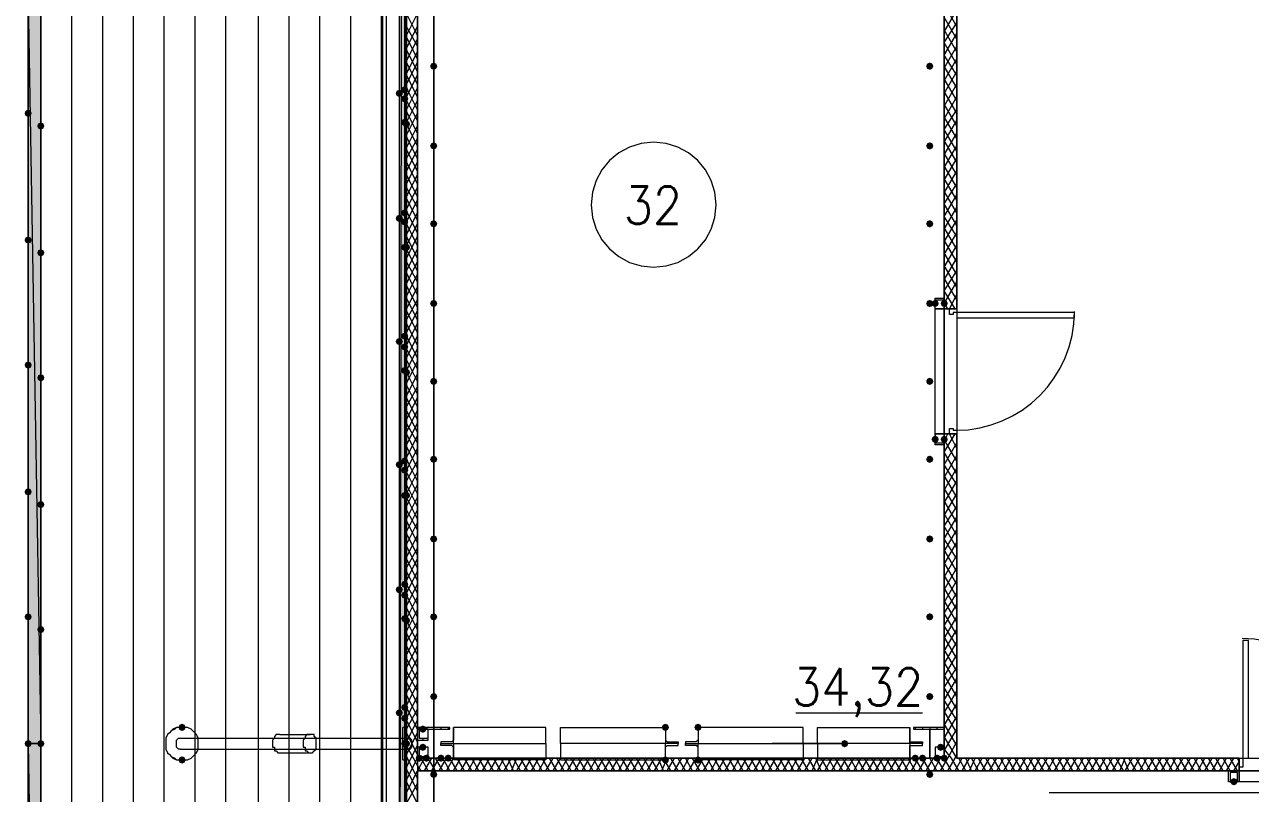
# Model space of a CAD drawing. Header units: millimetres. Extents: x 0 to 420, y 0 to 297.
# Drawn here: x 100.33 to 129, y 139.55 to 157.52 of the extents above; entities that cross this region are included whole.
import ezdxf

# ---------------------------------------------------------------- set-up
doc = ezdxf.new("R2010")
doc.units = ezdxf.units.MM
doc.styles.get("Standard").update_dxf_attribs({"font": 'STANDARD'})

msp = doc.modelspace()

# ---------------------------------------------------------------- hatches: boundary and pattern name
h = msp.add_hatch(color=7)
h.paths.add_polyline_path([(109.22, 122.766667), (109.093, 122.766667), (109.22, 205.062667)], flags=0)
h.paths.add_polyline_path([(109.093, 122.766667), (109.22, 205.062667), (109.093, 205.062667)], flags=0)
h = msp.add_hatch(color=7)
h.paths.add_polyline_path([(100.414667, 140.716), (100.414667, 158.115), (100.711, 140.716)], flags=0)
h.paths.add_polyline_path([(100.414667, 158.115), (100.711, 140.716), (100.711, 158.115)], flags=0)
h = msp.add_hatch(color=7)
h.paths.add_polyline_path([(109.262333, 158.115), (109.22, 158.115), (109.262333, 140.716)], flags=0)
h.paths.add_polyline_path([(109.22, 158.115), (109.262333, 140.716), (109.22, 140.716)], flags=0)
for color, points in [(7, [(109.982, 156.548667), (109.957129, 156.488871), (109.897333, 156.464), (109.837538, 156.488871), (109.812667, 156.548667), (109.837537, 156.608462), (109.897333, 156.633333), (109.957129, 156.608463)]), (7, [(121.581333, 156.548667), (121.556462, 156.488871), (121.496667, 156.464), (121.436871, 156.488871), (121.412, 156.548667), (121.436871, 156.608462), (121.496667, 156.633333), (121.556462, 156.608463)]), (254, [(109.177667, 155.913667), (109.152796, 155.853871), (109.093, 155.829), (109.033204, 155.853871), (109.008333, 155.913667), (109.033204, 155.973462), (109.093, 155.998333), (109.152796, 155.973463)]), (254, [(109.304667, 155.998333), (109.279796, 155.938538), (109.22, 155.913667), (109.160204, 155.938538), (109.135333, 155.998333), (109.160204, 156.058129), (109.22, 156.083), (109.279796, 156.058129)]), (254, [(109.304667, 155.786667), (109.279796, 155.726871), (109.22, 155.702), (109.160204, 155.726871), (109.135333, 155.786667), (109.160204, 155.846462), (109.22, 155.871333), (109.279796, 155.846463)]), (254, [(109.304667, 155.786667), (109.279796, 155.726871), (109.22, 155.702), (109.160204, 155.726871), (109.135333, 155.786667), (109.160204, 155.846462), (109.22, 155.871333), (109.279796, 155.846463)]), (254, [(100.499333, 155.448), (100.474462, 155.388204), (100.414667, 155.363333), (100.354871, 155.388204), (100.33, 155.448), (100.354871, 155.507796), (100.414667, 155.532667), (100.474462, 155.507796)]), (254, [(100.795667, 155.151667), (100.770796, 155.091871), (100.711, 155.067), (100.651204, 155.091871), (100.626333, 155.151667), (100.651204, 155.211462), (100.711, 155.236333), (100.770796, 155.211463)]), (254, [(109.304667, 155.236333), (109.279796, 155.176537), (109.22, 155.151667), (109.160204, 155.176537), (109.135333, 155.236333), (109.160204, 155.296129), (109.22, 155.321), (109.279796, 155.296129)]), (254, [(109.347, 155.194), (109.322129, 155.134204), (109.262333, 155.109333), (109.202538, 155.134204), (109.177667, 155.194), (109.202537, 155.253796), (109.262333, 155.278667), (109.322129, 155.253796)]), (7, [(109.982, 154.686), (109.957129, 154.626204), (109.897333, 154.601333), (109.837538, 154.626204), (109.812667, 154.686), (109.837537, 154.745796), (109.897333, 154.770667), (109.957129, 154.745796)]), (7, [(121.581333, 154.686), (121.556462, 154.626204), (121.496667, 154.601333), (121.436871, 154.626204), (121.412, 154.686), (121.436871, 154.745796), (121.496667, 154.770667), (121.556462, 154.745796)]), (254, [(109.304667, 153.119667), (109.279796, 153.059871), (109.22, 153.035), (109.160204, 153.059871), (109.135333, 153.119667), (109.160204, 153.179462), (109.22, 153.204333), (109.279796, 153.179463)]), (254, [(109.177667, 152.992667), (109.152796, 152.932871), (109.093, 152.908), (109.033204, 152.932871), (109.008333, 152.992667), (109.033204, 153.052462), (109.093, 153.077333), (109.152796, 153.052463)]), (254, [(109.304667, 152.908), (109.279796, 152.848204), (109.22, 152.823333), (109.160204, 152.848204), (109.135333, 152.908), (109.160204, 152.967796), (109.22, 152.992667), (109.279796, 152.967796)]), (254, [(109.304667, 152.908), (109.279796, 152.848204), (109.22, 152.823333), (109.160204, 152.848204), (109.135333, 152.908), (109.160204, 152.967796), (109.22, 152.992667), (109.279796, 152.967796)]), (7, [(109.982, 152.865667), (109.957129, 152.805871), (109.897333, 152.781), (109.837538, 152.805871), (109.812667, 152.865667), (109.837537, 152.925462), (109.897333, 152.950333), (109.957129, 152.925463)]), (7, [(121.581333, 152.865667), (121.556462, 152.805871), (121.496667, 152.781), (121.436871, 152.805871), (121.412, 152.865667), (121.436871, 152.925462), (121.496667, 152.950333), (121.556462, 152.925463)]), (254, [(100.499333, 152.484667), (100.474462, 152.424871), (100.414667, 152.4), (100.354871, 152.424871), (100.33, 152.484667), (100.354871, 152.544462), (100.414667, 152.569333), (100.474462, 152.544463)]), (254, [(100.795667, 152.188333), (100.770796, 152.128537), (100.711, 152.103667), (100.651204, 152.128537), (100.626333, 152.188333), (100.651204, 152.248129), (100.711, 152.273), (100.770796, 152.248129)]), (254, [(109.304667, 152.315333), (109.279796, 152.255537), (109.22, 152.230667), (109.160204, 152.255537), (109.135333, 152.315333), (109.160204, 152.375129), (109.22, 152.4), (109.279796, 152.375129)]), (254, [(109.347, 152.315333), (109.322129, 152.255537), (109.262333, 152.230667), (109.202538, 152.255537), (109.177667, 152.315333), (109.202537, 152.375129), (109.262333, 152.4), (109.322129, 152.375129)]), (7, [(109.982, 151.003), (109.957129, 150.943204), (109.897333, 150.918333), (109.837538, 150.943204), (109.812667, 151.003), (109.837537, 151.062796), (109.897333, 151.087667), (109.957129, 151.062796)]), (7, [(121.581333, 151.003), (121.556462, 150.943204), (121.496667, 150.918333), (121.436871, 150.943204), (121.412, 151.003), (121.436871, 151.062796), (121.496667, 151.087667), (121.556462, 151.062796)]), (7, [(121.708333, 151.003), (121.683463, 150.943204), (121.623667, 150.918333), (121.563871, 150.943204), (121.539, 151.003), (121.563871, 151.062796), (121.623667, 151.087667), (121.683462, 151.062796)]), (7, [(121.92, 151.003), (121.895129, 150.943204), (121.835333, 150.918333), (121.775538, 150.943204), (121.750667, 151.003), (121.775537, 151.062796), (121.835333, 151.087667), (121.895129, 151.062796)]), (254, [(109.304667, 150.241), (109.279796, 150.181204), (109.22, 150.156333), (109.160204, 150.181204), (109.135333, 150.241), (109.160204, 150.300796), (109.22, 150.325667), (109.279796, 150.300796)]), (254, [(109.177667, 150.114), (109.152796, 150.054204), (109.093, 150.029333), (109.033204, 150.054204), (109.008333, 150.114), (109.033204, 150.173796), (109.093, 150.198667), (109.152796, 150.173796)]), (254, [(109.304667, 149.987), (109.279796, 149.927204), (109.22, 149.902333), (109.160204, 149.927204), (109.135333, 149.987), (109.160204, 150.046796), (109.22, 150.071667), (109.279796, 150.046796)]), (254, [(109.304667, 149.987), (109.279796, 149.927204), (109.22, 149.902333), (109.160204, 149.927204), (109.135333, 149.987), (109.160204, 150.046796), (109.22, 150.071667), (109.279796, 150.046796)]), (254, [(100.499333, 149.563667), (100.474462, 149.503871), (100.414667, 149.479), (100.354871, 149.503871), (100.33, 149.563667), (100.354871, 149.623462), (100.414667, 149.648333), (100.474462, 149.623463)]), (254, [(100.795667, 149.267333), (100.770796, 149.207537), (100.711, 149.182667), (100.651204, 149.207537), (100.626333, 149.267333), (100.651204, 149.327129), (100.711, 149.352), (100.770796, 149.327129)]), (254, [(109.304667, 149.436667), (109.279796, 149.376871), (109.22, 149.352), (109.160204, 149.376871), (109.135333, 149.436667), (109.160204, 149.496462), (109.22, 149.521333), (109.279796, 149.496463)]), (254, [(109.347, 149.394333), (109.322129, 149.334537), (109.262333, 149.309667), (109.202538, 149.334537), (109.177667, 149.394333), (109.202537, 149.454129), (109.262333, 149.479), (109.322129, 149.454129)]), (7, [(109.982, 149.182667), (109.957129, 149.122871), (109.897333, 149.098), (109.837538, 149.122871), (109.812667, 149.182667), (109.837537, 149.242462), (109.897333, 149.267333), (109.957129, 149.242463)]), (7, [(121.581333, 149.182667), (121.556462, 149.122871), (121.496667, 149.098), (121.436871, 149.122871), (121.412, 149.182667), (121.436871, 149.242462), (121.496667, 149.267333), (121.556462, 149.242463)]), (7, [(121.708333, 147.828), (121.683463, 147.768204), (121.623667, 147.743333), (121.563871, 147.768204), (121.539, 147.828), (121.563871, 147.887796), (121.623667, 147.912667), (121.683462, 147.887796)]), (7, [(121.92, 147.828), (121.895129, 147.768204), (121.835333, 147.743333), (121.775538, 147.768204), (121.750667, 147.828), (121.775537, 147.887796), (121.835333, 147.912667), (121.895129, 147.887796)]), (254, [(109.304667, 147.32), (109.279796, 147.260204), (109.22, 147.235333), (109.160204, 147.260204), (109.135333, 147.32), (109.160204, 147.379796), (109.22, 147.404667), (109.279796, 147.379796)]), (7, [(109.982, 147.362333), (109.957129, 147.302537), (109.897333, 147.277667), (109.837538, 147.302537), (109.812667, 147.362333), (109.837537, 147.422129), (109.897333, 147.447), (109.957129, 147.422129)]), (7, [(121.581333, 147.362333), (121.556462, 147.302537), (121.496667, 147.277667), (121.436871, 147.302537), (121.412, 147.362333), (121.436871, 147.422129), (121.496667, 147.447), (121.556462, 147.422129)]), (254, [(109.177667, 147.235333), (109.152796, 147.175537), (109.093, 147.150667), (109.033204, 147.175537), (109.008333, 147.235333), (109.033204, 147.295129), (109.093, 147.32), (109.152796, 147.295129)]), (254, [(109.304667, 147.108333), (109.279796, 147.048537), (109.22, 147.023667), (109.160204, 147.048537), (109.135333, 147.108333), (109.160204, 147.168129), (109.22, 147.193), (109.279796, 147.168129)]), (254, [(109.304667, 147.108333), (109.279796, 147.048537), (109.22, 147.023667), (109.160204, 147.048537), (109.135333, 147.108333), (109.160204, 147.168129), (109.22, 147.193), (109.279796, 147.168129)]), (254, [(100.499333, 146.600333), (100.474462, 146.540537), (100.414667, 146.515667), (100.354871, 146.540537), (100.33, 146.600333), (100.354871, 146.660129), (100.414667, 146.685), (100.474462, 146.660129)]), (254, [(109.304667, 146.515667), (109.279796, 146.455871), (109.22, 146.431), (109.160204, 146.455871), (109.135333, 146.515667), (109.160204, 146.575462), (109.22, 146.600333), (109.279796, 146.575463)]), (254, [(109.347, 146.515667), (109.322129, 146.455871), (109.262333, 146.431), (109.202538, 146.455871), (109.177667, 146.515667), (109.202537, 146.575462), (109.262333, 146.600333), (109.322129, 146.575463)]), (254, [(100.795667, 146.304), (100.770796, 146.244204), (100.711, 146.219333), (100.651204, 146.244204), (100.626333, 146.304), (100.651204, 146.363796), (100.711, 146.388667), (100.770796, 146.363796)]), (7, [(109.982, 145.499667), (109.957129, 145.439871), (109.897333, 145.415), (109.837538, 145.439871), (109.812667, 145.499667), (109.837537, 145.559462), (109.897333, 145.584333), (109.957129, 145.559463)]), (7, [(121.581333, 145.499667), (121.556462, 145.439871), (121.496667, 145.415), (121.436871, 145.439871), (121.412, 145.499667), (121.436871, 145.559462), (121.496667, 145.584333), (121.556462, 145.559463)]), (254, [(109.304667, 144.441333), (109.279796, 144.381537), (109.22, 144.356667), (109.160204, 144.381537), (109.135333, 144.441333), (109.160204, 144.501129), (109.22, 144.526), (109.279796, 144.501129)]), (254, [(109.177667, 144.314333), (109.152796, 144.254537), (109.093, 144.229667), (109.033204, 144.254537), (109.008333, 144.314333), (109.033204, 144.374129), (109.093, 144.399), (109.152796, 144.374129)]), (254, [(109.304667, 144.187333), (109.279796, 144.127537), (109.22, 144.102667), (109.160204, 144.127537), (109.135333, 144.187333), (109.160204, 144.247129), (109.22, 144.272), (109.279796, 144.247129)]), (254, [(109.304667, 144.187333), (109.279796, 144.127537), (109.22, 144.102667), (109.160204, 144.127537), (109.135333, 144.187333), (109.160204, 144.247129), (109.22, 144.272), (109.279796, 144.247129)]), (254, [(100.499333, 143.679333), (100.474462, 143.619537), (100.414667, 143.594667), (100.354871, 143.619537), (100.33, 143.679333), (100.354871, 143.739129), (100.414667, 143.764), (100.474462, 143.739129)]), (254, [(109.304667, 143.637), (109.279796, 143.577204), (109.22, 143.552333), (109.160204, 143.577204), (109.135333, 143.637), (109.160204, 143.696796), (109.22, 143.721667), (109.279796, 143.696796)]), (254, [(109.347, 143.594667), (109.322129, 143.534871), (109.262333, 143.51), (109.202538, 143.534871), (109.177667, 143.594667), (109.202537, 143.654462), (109.262333, 143.679333), (109.322129, 143.654463)]), (7, [(109.982, 143.679333), (109.957129, 143.619537), (109.897333, 143.594667), (109.837538, 143.619537), (109.812667, 143.679333), (109.837537, 143.739129), (109.897333, 143.764), (109.957129, 143.739129)]), (7, [(121.581333, 143.679333), (121.556462, 143.619537), (121.496667, 143.594667), (121.436871, 143.619537), (121.412, 143.679333), (121.436871, 143.739129), (121.496667, 143.764), (121.556462, 143.739129)]), (254, [(100.795667, 143.383), (100.770796, 143.323204), (100.711, 143.298333), (100.651204, 143.323204), (100.626333, 143.383), (100.651204, 143.442796), (100.711, 143.467667), (100.770796, 143.442796)]), (7, [(109.982, 141.816667), (109.957129, 141.756871), (109.897333, 141.732), (109.837538, 141.756871), (109.812667, 141.816667), (109.837537, 141.876462), (109.897333, 141.901333), (109.957129, 141.876463)]), (7, [(121.581333, 141.816667), (121.556462, 141.756871), (121.496667, 141.732), (121.436871, 141.756871), (121.412, 141.816667), (121.436871, 141.876462), (121.496667, 141.901333), (121.556462, 141.876463)]), (254, [(109.304667, 141.562667), (109.279796, 141.502871), (109.22, 141.478), (109.160204, 141.502871), (109.135333, 141.562667), (109.160204, 141.622462), (109.22, 141.647333), (109.279796, 141.622463)]), (254, [(109.177667, 141.435667), (109.152796, 141.375871), (109.093, 141.351), (109.033204, 141.375871), (109.008333, 141.435667), (109.033204, 141.495462), (109.093, 141.520333), (109.152796, 141.495463)]), (254, [(109.304667, 141.308667), (109.279796, 141.248871), (109.22, 141.224), (109.160204, 141.248871), (109.135333, 141.308667), (109.160204, 141.368462), (109.22, 141.393333), (109.279796, 141.368463)]), (254, [(109.304667, 141.308667), (109.279796, 141.248871), (109.22, 141.224), (109.160204, 141.248871), (109.135333, 141.308667), (109.160204, 141.368462), (109.22, 141.393333), (109.279796, 141.368463)]), (7, [(104.097667, 141.097), (104.072796, 141.037204), (104.013, 141.012333), (103.953204, 141.037204), (103.928333, 141.097), (103.953204, 141.156796), (104.013, 141.181667), (104.072796, 141.156796)]), (7, [(109.728, 141.054667), (109.703129, 140.994871), (109.643333, 140.97), (109.583537, 140.994871), (109.558667, 141.054667), (109.583537, 141.114462), (109.643333, 141.139333), (109.703129, 141.114463)]), (7, [(115.400667, 141.097), (115.375796, 141.037204), (115.316, 141.012333), (115.256204, 141.037204), (115.231333, 141.097), (115.256204, 141.156796), (115.316, 141.181667), (115.375796, 141.156796)]), (7, [(116.162667, 141.097), (116.137796, 141.037204), (116.078, 141.012333), (116.018204, 141.037204), (115.993333, 141.097), (116.018204, 141.156796), (116.078, 141.181667), (116.137796, 141.156796)]), (254, [(100.499333, 140.716), (100.474462, 140.656204), (100.414667, 140.631333), (100.354871, 140.656204), (100.33, 140.716), (100.354871, 140.775796), (100.414667, 140.800667), (100.474462, 140.775796)]), (254, [(100.795667, 140.716), (100.770796, 140.656204), (100.711, 140.631333), (100.651204, 140.656204), (100.626333, 140.716), (100.651204, 140.775796), (100.711, 140.800667), (100.770796, 140.775796)]), (254, [(100.795667, 140.716), (100.770796, 140.656204), (100.711, 140.631333), (100.651204, 140.656204), (100.626333, 140.716), (100.651204, 140.775796), (100.711, 140.800667), (100.770796, 140.775796)]), (254, [(109.304667, 140.716), (109.279796, 140.656204), (109.22, 140.631333), (109.160204, 140.656204), (109.135333, 140.716), (109.160204, 140.775796), (109.22, 140.800667), (109.279796, 140.775796)]), (254, [(109.347, 140.716), (109.322129, 140.656204), (109.262333, 140.631333), (109.202538, 140.656204), (109.177667, 140.716), (109.202537, 140.775796), (109.262333, 140.800667), (109.322129, 140.775796)]), (7, [(119.591667, 140.716), (119.566796, 140.656204), (119.507, 140.631333), (119.447204, 140.656204), (119.422333, 140.716), (119.447204, 140.775796), (119.507, 140.800667), (119.566796, 140.775796)]), (7, [(109.728, 140.631333), (109.703129, 140.571537), (109.643333, 140.546667), (109.583537, 140.571537), (109.558667, 140.631333), (109.583537, 140.691129), (109.643333, 140.716), (109.703129, 140.691129)]), (7, [(121.835333, 140.631333), (121.810463, 140.571537), (121.750667, 140.546667), (121.690871, 140.571537), (121.666, 140.631333), (121.690871, 140.691129), (121.750667, 140.716), (121.810462, 140.691129)]), (7, [(104.097667, 140.335), (104.072796, 140.275204), (104.013, 140.250333), (103.953204, 140.275204), (103.928333, 140.335), (103.953204, 140.394796), (104.013, 140.419667), (104.072796, 140.394796)]), (7, [(109.643333, 140.377333), (109.618463, 140.317537), (109.558667, 140.292667), (109.498871, 140.317537), (109.474, 140.377333), (109.498871, 140.437129), (109.558667, 140.462), (109.618462, 140.437129)]), (7, [(109.812667, 140.377333), (109.787796, 140.317537), (109.728, 140.292667), (109.668204, 140.317537), (109.643333, 140.377333), (109.668204, 140.437129), (109.728, 140.462), (109.787796, 140.437129)]), (7, [(110.151333, 140.377333), (110.126462, 140.317537), (110.066667, 140.292667), (110.006871, 140.317537), (109.982, 140.377333), (110.006871, 140.437129), (110.066667, 140.462), (110.126462, 140.437129)]), (7, [(110.320667, 140.377333), (110.295796, 140.317537), (110.236, 140.292667), (110.176204, 140.317537), (110.151333, 140.377333), (110.176204, 140.437129), (110.236, 140.462), (110.295796, 140.437129)]), (7, [(115.400667, 140.335), (115.375796, 140.275204), (115.316, 140.250333), (115.256204, 140.275204), (115.231333, 140.335), (115.256204, 140.394796), (115.316, 140.419667), (115.375796, 140.394796)]), (7, [(116.162667, 140.335), (116.137796, 140.275204), (116.078, 140.250333), (116.018204, 140.275204), (115.993333, 140.335), (116.018204, 140.394796), (116.078, 140.419667), (116.137796, 140.394796)]), (7, [(121.242667, 140.377333), (121.217796, 140.317537), (121.158, 140.292667), (121.098204, 140.317537), (121.073333, 140.377333), (121.098204, 140.437129), (121.158, 140.462), (121.217796, 140.437129)]), (7, [(121.412, 140.377333), (121.387129, 140.317537), (121.327333, 140.292667), (121.267538, 140.317537), (121.242667, 140.377333), (121.267537, 140.437129), (121.327333, 140.462), (121.387129, 140.437129)]), (7, [(121.750667, 140.377333), (121.725796, 140.317537), (121.666, 140.292667), (121.606204, 140.317537), (121.581333, 140.377333), (121.606204, 140.437129), (121.666, 140.462), (121.725796, 140.437129)]), (7, [(121.92, 140.377333), (121.895129, 140.317537), (121.835333, 140.292667), (121.775538, 140.317537), (121.750667, 140.377333), (121.775537, 140.437129), (121.835333, 140.462), (121.895129, 140.437129)]), (7, [(109.982, 139.996333), (109.957129, 139.936537), (109.897333, 139.911667), (109.837538, 139.936537), (109.812667, 139.996333), (109.837537, 140.056129), (109.897333, 140.081), (109.957129, 140.056129)]), (7, [(121.581333, 139.996333), (121.556462, 139.936537), (121.496667, 139.911667), (121.436871, 139.936537), (121.412, 139.996333), (121.436871, 140.056129), (121.496667, 140.081), (121.556462, 140.056129)]), (7, [(128.693333, 139.827), (128.668463, 139.767204), (128.608667, 139.742333), (128.548871, 139.767204), (128.524, 139.827), (128.548871, 139.886796), (128.608667, 139.911667), (128.668462, 139.886796)])]:
    msp.add_hatch(color=color).paths.add_polyline_path(points, flags=0)
h = msp.add_hatch(color=7)
h.paths.add_polyline_path([(100.414667, 122.766667), (100.414667, 140.716), (100.711, 122.766667)], flags=0)
h.paths.add_polyline_path([(100.414667, 140.716), (100.711, 122.766667), (100.711, 140.716)], flags=0)
h = msp.add_hatch(color=7)
h.paths.add_polyline_path([(109.262333, 140.716), (109.22, 140.716), (109.262333, 123.317)], flags=0)
h.paths.add_polyline_path([(109.22, 140.716), (109.262333, 123.317), (109.22, 123.317)], flags=0)

# ---------------------------------------------------------------- linework, layer by layer
at = {"color": 7, "lineweight": 0}
for points in [[(109.262333, 222.546333), (109.262333, 105.579333)], [(109.093, 205.062667), (109.093, 122.766667)], [(109.22, 122.470333), (109.22, 205.062667), (109.093, 205.062667)], [(109.22, 122.470333), (109.22, 205.062667), (109.22, 122.470333), (109.22, 205.062667)], [(109.22, 122.470333), (109.22, 122.766667), (109.22, 205.062667)], [(122.131667, 150.876), (122.131667, 176.953333)], [(100.711, 169.714333), (100.414667, 169.714333), (100.414667, 158.115), (100.711, 158.115), (100.711, 140.716)], [(109.516333, 140.377333), (109.516333, 163.745333)], [(121.835333, 163.745333), (121.835333, 150.876)], [(100.711, 158.115), (100.414667, 158.115), (100.414667, 140.716), (100.711, 140.716)], [(100.711, 140.716), (100.711, 158.115)], [(109.22, 158.115), (109.22, 140.716), (109.22, 158.115), (109.262333, 140.716)], [(122.131667, 157.48), (121.835333, 157.988)], [(109.262333, 157.268333), (109.516333, 157.776333)], [(109.516333, 157.268333), (109.262333, 157.776333)], [(121.835333, 157.353), (122.131667, 157.861)], [(122.131667, 157.183667), (121.835333, 157.691667)], [(109.262333, 156.972), (109.516333, 157.48)], [(109.516333, 157.014333), (109.262333, 157.48)], [(121.835333, 157.099), (122.131667, 157.564667)], [(122.131667, 156.887333), (121.835333, 157.395333)], [(109.516333, 156.718), (109.262333, 157.226)], [(109.262333, 156.675667), (109.516333, 157.183667)], [(121.835333, 156.802667), (122.131667, 157.310667)], [(122.131667, 156.591), (121.835333, 157.099)], [(109.516333, 156.421667), (109.262333, 156.929667)], [(109.262333, 156.379333), (109.516333, 156.887333)], [(121.835333, 156.506333), (122.131667, 157.014333)], [(109.262333, 156.125333), (109.516333, 156.633333)], [(109.516333, 156.125333), (109.262333, 156.633333)], [(122.131667, 156.337), (121.835333, 156.802667)], [(121.835333, 156.21), (122.131667, 156.718)], [(122.131667, 156.040667), (121.835333, 156.548667)], [(109.262333, 155.829), (109.516333, 156.337)], [(109.516333, 155.829), (109.262333, 156.337)], [(121.835333, 155.913667), (122.131667, 156.421667)], [(122.131667, 155.744333), (121.835333, 156.252333)], [(109.262333, 155.532667), (109.516333, 156.040667)], [(109.516333, 155.532667), (109.262333, 156.040667)], [(121.835333, 155.617333), (122.131667, 156.125333)], [(122.131667, 155.448), (121.835333, 155.956)], [(109.262333, 155.236333), (109.516333, 155.744333)], [(109.516333, 155.278667), (109.262333, 155.744333)], [(121.835333, 155.321), (122.131667, 155.829)], [(122.131667, 155.151667), (121.835333, 155.659667)], [(109.516333, 154.982333), (109.262333, 155.490333)], [(109.262333, 154.94), (109.516333, 155.448)], [(121.835333, 155.067), (122.131667, 155.532667)], [(109.516333, 154.686), (109.262333, 155.194)], [(109.262333, 154.643667), (109.516333, 155.151667)], [(122.131667, 154.855333), (121.835333, 155.363333)], [(121.835333, 154.770667), (122.131667, 155.278667)], [(109.516333, 154.389667), (109.262333, 154.897667)], [(109.262333, 154.389667), (109.516333, 154.855333)], [(122.131667, 154.559), (121.835333, 155.067)], [(121.835333, 154.474333), (122.131667, 154.982333)], [(122.131667, 154.305), (121.835333, 154.813)], [(109.262333, 154.093333), (109.516333, 154.601333)], [(109.516333, 154.093333), (109.262333, 154.601333)], [(116.501333, 153.310167), (116.471661, 153.60451), (116.386561, 153.878662), (116.251905, 154.126749), (116.073566, 154.342899), (115.857416, 154.521238), (115.609329, 154.655894), (115.335177, 154.740995), (115.040833, 154.770667), (114.74649, 154.740995), (114.472338, 154.655894), (114.224251, 154.521238), (114.008101, 154.342899), (113.829762, 154.126749), (113.695106, 153.878662), (113.610005, 153.60451), (113.580333, 153.310167)], [(121.835333, 154.178), (122.131667, 154.686)], [(122.131667, 154.008667), (121.835333, 154.516667)], [(109.262333, 153.797), (109.516333, 154.305)], [(109.516333, 153.797), (109.262333, 154.305)], [(121.835333, 153.881667), (122.131667, 154.389667)], [(109.262333, 153.500667), (109.516333, 154.008667)], [(109.516333, 153.500667), (109.262333, 154.008667)], [(122.131667, 153.712333), (121.835333, 154.220333)], [(121.835333, 153.585333), (122.131667, 154.093333)], [(109.262333, 153.204333), (109.516333, 153.712333)], [(109.516333, 153.246667), (109.262333, 153.712333)], [(122.131667, 153.416), (121.835333, 153.924)], [(121.835333, 153.331333), (122.131667, 153.797)], [(109.516333, 152.950333), (109.262333, 153.458333)], [(109.262333, 152.908), (109.516333, 153.416)], [(122.131667, 153.119667), (121.835333, 153.627667)], [(121.835333, 153.035), (122.131667, 153.543)], [(109.516333, 152.654), (109.262333, 153.162)], [(109.262333, 152.611667), (109.516333, 153.119667)], [(113.580333, 153.310167), (113.610005, 153.015823), (113.695106, 152.741671), (113.829762, 152.493584), (114.008101, 152.277434), (114.224251, 152.099095), (114.472338, 151.964439), (114.74649, 151.879339), (115.040833, 151.849667), (115.335177, 151.879339), (115.609329, 151.964439), (115.857416, 152.099095), (116.073566, 152.277434), (116.251905, 152.493584), (116.386561, 152.741671), (116.471661, 153.015823), (116.501333, 153.310167)], [(122.131667, 152.823333), (121.835333, 153.331333)], [(121.835333, 152.738667), (122.131667, 153.246667)], [(109.262333, 152.357667), (109.516333, 152.865667)], [(109.516333, 152.357667), (109.262333, 152.865667)], [(122.131667, 152.569333), (121.835333, 153.035)], [(121.835333, 152.442333), (122.131667, 152.950333)], [(109.262333, 152.061333), (109.516333, 152.569333)], [(109.516333, 152.061333), (109.262333, 152.569333)], [(122.131667, 152.273), (121.835333, 152.781)], [(121.835333, 152.146), (122.131667, 152.654)], [(109.262333, 151.765), (109.516333, 152.273)], [(109.516333, 151.765), (109.262333, 152.273)], [(122.131667, 151.976667), (121.835333, 152.484667)], [(121.835333, 151.849667), (122.131667, 152.357667)], [(109.262333, 151.468667), (109.516333, 151.976667)], [(109.516333, 151.511), (109.262333, 151.976667)], [(122.131667, 151.680333), (121.835333, 152.188333)], [(121.835333, 151.553333), (122.131667, 152.061333)], [(109.516333, 151.214667), (109.262333, 151.722667)], [(109.262333, 151.172333), (109.516333, 151.680333)], [(122.131667, 151.384), (121.835333, 151.892)], [(121.835333, 151.299333), (122.131667, 151.765)], [(109.516333, 150.918333), (109.262333, 151.426333)], [(109.262333, 150.876), (109.516333, 151.384)], [(122.131667, 151.087667), (121.835333, 151.595667)], [(121.835333, 151.003), (122.131667, 151.511)], [(109.516333, 150.622), (109.262333, 151.13)], [(109.262333, 150.622), (109.516333, 151.087667)], [(122.089333, 150.876), (121.835333, 151.299333)], [(121.962333, 150.876), (122.131667, 151.214667)], [(109.262333, 150.325667), (109.516333, 150.833667)], [(109.516333, 150.325667), (109.262333, 150.833667)], [(121.623667, 149.394333), (121.623667, 150.876), (121.750667, 150.876)], [(121.750667, 150.876), (121.835333, 150.876), (121.835333, 149.394333)], [(121.92, 150.876), (121.835333, 151.003)], [(122.131667, 150.876), (121.962333, 150.876), (121.835333, 150.876)], [(121.835333, 150.876), (121.962333, 150.876), (122.131667, 150.876), (121.962333, 150.876)], [(122.1105, 148.039667), (122.394009, 148.053982), (122.669327, 148.096), (122.935061, 148.164326), (123.189818, 148.257568), (123.432204, 148.37433), (123.660824, 148.513219), (123.874286, 148.672842), (124.071195, 148.851805), (124.250158, 149.048714), (124.409781, 149.262176), (124.54867, 149.490796), (124.665432, 149.733182), (124.758674, 149.987939), (124.827, 150.253673), (124.869018, 150.528991), (124.883333, 150.8125)], [(122.131667, 150.876), (122.131667, 150.918333)], [(109.262333, 150.029333), (109.516333, 150.537333)], [(109.516333, 150.029333), (109.262333, 150.537333)], [(109.262333, 149.733), (109.516333, 150.241)], [(109.516333, 149.733), (109.262333, 150.241)], [(109.262333, 149.436667), (109.516333, 149.944667)], [(109.516333, 149.479), (109.262333, 149.944667)], [(109.516333, 149.182667), (109.262333, 149.690667)], [(109.262333, 149.140333), (109.516333, 149.648333)], [(109.516333, 148.886333), (109.262333, 149.394333)], [(109.262333, 148.844), (109.516333, 149.352)], [(121.750667, 147.955), (121.623667, 147.955), (121.623667, 149.394333)], [(121.835333, 149.394333), (121.835333, 147.955), (121.750667, 147.955)], [(109.516333, 148.59), (109.262333, 149.098)], [(109.262333, 148.59), (109.516333, 149.055667)], [(109.262333, 148.293667), (109.516333, 148.801667)], [(109.516333, 148.293667), (109.262333, 148.801667)], [(109.262333, 147.997333), (109.516333, 148.505333)], [(109.516333, 147.997333), (109.262333, 148.505333)], [(109.262333, 147.701), (109.516333, 148.209)], [(109.516333, 147.743333), (109.262333, 148.209)], [(109.516333, 147.447), (109.262333, 147.955)], [(121.835333, 147.785667), (121.92, 147.955)], [(121.835333, 147.531667), (122.089333, 147.955)], [(122.131667, 147.955), (121.962333, 147.955), (121.835333, 147.955)], [(121.835333, 147.955), (121.962333, 147.955), (122.131667, 147.955), (121.962333, 147.955)], [(121.835333, 147.955), (121.835333, 140.377333)], [(122.131667, 147.616333), (121.962333, 147.955)], [(122.131667, 147.912667), (122.131667, 147.955)], [(122.131667, 140.377333), (122.131667, 147.955)], [(109.262333, 147.404667), (109.516333, 147.912667)], [(109.516333, 147.150667), (109.262333, 147.658667)], [(122.131667, 147.32), (121.835333, 147.828)], [(121.835333, 147.235333), (122.131667, 147.743333)], [(109.262333, 147.108333), (109.516333, 147.616333)], [(109.516333, 146.854333), (109.262333, 147.362333)], [(122.131667, 147.023667), (121.835333, 147.531667)], [(121.835333, 146.939), (122.131667, 147.447)], [(109.262333, 146.854333), (109.516333, 147.32)], [(109.262333, 146.558), (109.516333, 147.066)], [(109.516333, 146.558), (109.262333, 147.066)], [(122.131667, 146.769667), (121.835333, 147.235333)], [(121.835333, 146.642667), (122.131667, 147.150667)], [(122.131667, 146.473333), (121.835333, 146.981333)], [(121.835333, 146.346333), (122.131667, 146.854333)], [(109.262333, 146.261667), (109.516333, 146.769667)], [(109.516333, 146.261667), (109.262333, 146.769667)], [(122.131667, 146.177), (121.835333, 146.685)], [(121.835333, 146.05), (122.131667, 146.558)], [(109.262333, 145.965333), (109.516333, 146.473333)], [(109.516333, 145.965333), (109.262333, 146.473333)], [(122.131667, 145.880667), (121.835333, 146.388667)], [(121.835333, 145.796), (122.131667, 146.261667)], [(109.262333, 145.669), (109.516333, 146.177)], [(109.516333, 145.711333), (109.262333, 146.177)], [(109.516333, 145.415), (109.262333, 145.923)], [(122.131667, 145.584333), (121.835333, 146.092333)], [(121.835333, 145.499667), (122.131667, 146.007667)], [(109.262333, 145.372667), (109.516333, 145.880667)], [(109.516333, 145.118667), (109.262333, 145.626667)], [(122.131667, 145.288), (121.835333, 145.796)], [(121.835333, 145.203333), (122.131667, 145.711333)], [(109.262333, 145.076333), (109.516333, 145.584333)], [(122.131667, 145.034), (121.835333, 145.499667)], [(121.835333, 144.907), (122.131667, 145.415)], [(109.516333, 144.822333), (109.262333, 145.330333)], [(109.262333, 144.822333), (109.516333, 145.288)], [(122.131667, 144.737667), (121.835333, 145.245667)], [(121.835333, 144.610667), (122.131667, 145.118667)], [(109.262333, 144.526), (109.516333, 145.034)], [(109.516333, 144.526), (109.262333, 145.034)], [(122.131667, 144.441333), (121.835333, 144.949333)], [(121.835333, 144.314333), (122.131667, 144.822333)], [(109.262333, 144.229667), (109.516333, 144.737667)], [(109.516333, 144.229667), (109.262333, 144.737667)], [(122.131667, 144.145), (121.835333, 144.653)], [(121.835333, 144.018), (122.131667, 144.526)], [(109.262333, 143.933333), (109.516333, 144.441333)], [(109.516333, 143.975667), (109.262333, 144.441333)], [(122.131667, 143.848667), (121.835333, 144.356667)], [(121.835333, 143.764), (122.131667, 144.229667)], [(109.516333, 143.679333), (109.262333, 144.187333)], [(109.262333, 143.637), (109.516333, 144.145)], [(122.131667, 143.552333), (121.835333, 144.060333)], [(121.835333, 143.467667), (122.131667, 143.975667)], [(109.516333, 143.383), (109.262333, 143.891)], [(109.262333, 143.340667), (109.516333, 143.848667)], [(122.131667, 143.256), (121.835333, 143.764)], [(121.835333, 143.171333), (122.131667, 143.679333)], [(109.516333, 143.086667), (109.262333, 143.594667)], [(109.262333, 143.086667), (109.516333, 143.552333)], [(122.131667, 143.002), (121.835333, 143.467667)], [(121.835333, 142.875), (122.131667, 143.383)], [(109.262333, 142.790333), (109.516333, 143.298333)], [(109.516333, 142.790333), (109.262333, 143.298333)], [(122.131667, 142.705667), (121.835333, 143.213667)], [(121.835333, 142.578667), (122.131667, 143.086667)], [(131.572, 140.3985), (131.557684, 140.682009), (131.515666, 140.957327), (131.44734, 141.223061), (131.354099, 141.477818), (131.237337, 141.720204), (131.098448, 141.948824), (130.938824, 142.162286), (130.759861, 142.359195), (130.562952, 142.538158), (130.349491, 142.697781), (130.12087, 142.83667), (129.878485, 142.953432), (129.623728, 143.046674), (129.357994, 143.115), (129.082675, 143.157018), (128.799167, 143.171333)], [(109.262333, 142.494), (109.516333, 143.002)], [(109.516333, 142.494), (109.262333, 143.002)], [(122.131667, 142.409333), (121.835333, 142.917333)], [(121.835333, 142.282333), (122.131667, 142.790333)], [(109.262333, 142.197667), (109.516333, 142.705667)], [(109.516333, 142.197667), (109.262333, 142.705667)], [(122.131667, 142.113), (121.835333, 142.621)], [(121.835333, 142.028333), (122.131667, 142.494)], [(109.262333, 141.901333), (109.516333, 142.409333)], [(109.516333, 141.943667), (109.262333, 142.409333)], [(122.131667, 141.816667), (121.835333, 142.324667)], [(121.835333, 141.732), (122.131667, 142.24)], [(109.516333, 141.647333), (109.262333, 142.155333)], [(109.262333, 141.605), (109.516333, 142.113)], [(122.131667, 141.520333), (121.835333, 142.028333)], [(121.835333, 141.435667), (122.131667, 141.943667)], [(109.516333, 141.351), (109.262333, 141.859)], [(109.262333, 141.308667), (109.516333, 141.816667)], [(122.131667, 141.266333), (121.835333, 141.732)], [(121.835333, 141.139333), (122.131667, 141.647333)], [(109.516333, 141.054667), (109.262333, 141.562667)], [(109.262333, 141.054667), (109.516333, 141.520333)], [(118.364, 141.435667), (121.327333, 141.435667)], [(122.131667, 140.97), (121.835333, 141.478)], [(121.835333, 140.843), (122.131667, 141.351)], [(104.013, 141.097), (103.928333, 141.097), (103.886, 141.097), (103.801333, 141.054667), (103.759, 141.012333), (103.716667, 140.97), (103.674333, 140.927667), (103.632, 140.843), (103.632, 140.800667), (103.632, 140.716), (103.632, 140.631333), (103.632, 140.589), (103.674333, 140.504333), (103.716667, 140.462), (103.759, 140.419667), (103.801333, 140.377333), (103.886, 140.335), (103.928333, 140.335), (104.013, 140.335)], [(109.177667, 140.335), (109.177667, 140.377333), (109.177667, 140.419667), (109.177667, 140.462), (109.177667, 140.504333), (109.177667, 140.589), (109.177667, 140.631333), (109.177667, 140.716), (109.177667, 140.800667), (109.177667, 140.843), (109.177667, 140.927667), (109.177667, 140.97), (109.177667, 141.012333), (109.177667, 141.054667), (109.177667, 141.097)], [(109.177667, 140.335), (109.262333, 140.335), (109.262333, 140.377333), (109.262333, 140.419667), (109.262333, 140.462), (109.262333, 140.504333), (109.262333, 140.589), (109.262333, 140.631333), (109.262333, 140.716), (109.262333, 140.800667), (109.262333, 140.843), (109.262333, 140.927667), (109.262333, 140.97), (109.262333, 141.012333), (109.262333, 141.054667), (109.262333, 141.097), (109.177667, 141.097)], [(109.262333, 140.758333), (109.516333, 141.266333)], [(109.516333, 140.758333), (109.262333, 141.266333)], [(109.558667, 141.097), (109.558667, 141.054667)], [(109.728, 141.097), (109.728, 141.054667)], [(109.897333, 141.097), (109.897333, 140.377333)], [(110.066667, 141.097), (110.066667, 141.054667)], [(110.363, 140.716), (110.363, 141.097), (110.363, 141.054667), (110.363, 140.800667), (110.320667, 140.758333), (110.066667, 140.758333), (110.066667, 140.716), (110.363, 140.716), (112.522, 140.716), (112.522, 141.097), (110.363, 141.097)], [(110.236, 141.097), (110.236, 141.054667)], [(115.316, 141.097), (115.316, 141.054667), (115.316, 140.800667), (115.358333, 140.758333), (115.612333, 140.758333), (115.612333, 140.716)], [(116.078, 141.097), (116.078, 141.054667), (116.078, 140.800667), (116.035667, 140.758333), (115.781667, 140.758333), (115.781667, 140.716)], [(121.031, 140.716), (121.031, 141.097), (121.031, 141.054667), (121.031, 140.800667), (121.031, 140.758333), (121.073333, 140.758333), (121.327333, 140.758333), (121.327333, 140.716), (121.031, 140.716), (118.872, 140.716), (118.872, 141.097), (121.031, 141.097)], [(121.158, 141.097), (121.158, 141.054667)], [(121.327333, 141.097), (121.327333, 141.054667)], [(121.496667, 141.097), (121.496667, 140.377333)], [(121.666, 141.097), (121.666, 141.054667)], [(122.131667, 140.673667), (121.835333, 141.181667)], [(121.835333, 141.097), (121.835333, 141.054667)], [(121.835333, 140.546667), (122.131667, 141.054667)], [(103.970667, 140.589), (103.928333, 140.589), (103.886, 140.631333), (103.886, 140.673667), (103.886, 140.716), (103.886, 140.758333), (103.886, 140.800667), (103.928333, 140.843), (103.970667, 140.843)], [(103.970667, 140.843), (109.304667, 140.843)], [(106.299, 140.927667), (106.256667, 140.927667), (106.214333, 140.927667), (106.172, 140.885333), (106.172, 140.843), (106.129667, 140.800667), (106.129667, 140.758333), (106.129667, 140.716), (106.129667, 140.673667), (106.129667, 140.631333), (106.172, 140.631333), (106.172, 140.589), (106.172, 140.546667), (106.214333, 140.546667), (106.256667, 140.504333), (106.299, 140.504333)], [(106.299, 140.927667), (107.018667, 140.927667)], [(109.262333, 140.462), (109.516333, 140.97)], [(109.516333, 140.462), (109.262333, 140.97)], [(109.643333, 140.843), (109.643333, 140.800667)], [(122.131667, 140.377333), (121.835333, 140.885333)], [(121.92, 140.377333), (122.131667, 140.758333)], [(100.711, 122.766667), (100.711, 140.716), (100.414667, 140.716), (100.414667, 122.470333)], [(100.711, 122.766667), (100.711, 140.716)], [(103.970667, 140.589), (109.304667, 140.589)], [(106.299, 140.504333), (107.018667, 140.504333)], [(109.262333, 140.716), (109.262333, 123.317), (109.22, 140.716), (109.22, 123.317)], [(109.262333, 140.165667), (109.516333, 140.673667)], [(109.516333, 140.208), (109.262333, 140.673667)], [(110.363, 140.716), (110.363, 140.335), (110.363, 140.377333), (110.363, 140.631333), (110.320667, 140.673667), (110.066667, 140.673667), (110.066667, 140.716), (110.363, 140.716), (112.522, 140.716), (112.522, 140.335), (110.363, 140.335)], [(115.612333, 140.716), (115.316, 140.716)], [(115.612333, 140.716), (115.316, 140.716)], [(115.316, 140.335), (115.316, 140.377333), (115.316, 140.631333), (115.358333, 140.673667), (115.612333, 140.673667), (115.612333, 140.716)], [(115.781667, 140.716), (116.078, 140.716)], [(115.781667, 140.716), (116.078, 140.716)], [(116.078, 140.335), (116.078, 140.377333), (116.078, 140.631333), (116.035667, 140.673667), (115.781667, 140.673667), (115.781667, 140.716)], [(121.031, 140.716), (121.031, 140.335), (121.031, 140.377333), (121.031, 140.631333), (121.031, 140.673667), (121.073333, 140.673667), (121.327333, 140.673667), (121.327333, 140.716), (121.031, 140.716), (118.872, 140.716), (118.872, 140.335), (121.031, 140.335)], [(122.004667, 140.377333), (121.835333, 140.589)], [(109.516333, 139.911667), (109.262333, 140.419667)], [(109.262333, 139.869333), (109.516333, 140.377333)], [(109.516333, 140.081), (109.685667, 140.377333)], [(121.835333, 140.377333), (109.516333, 140.377333)], [(109.601, 140.081), (109.516333, 140.208)], [(109.770333, 140.081), (109.601, 140.377333)], [(109.643333, 140.419667), (109.643333, 140.377333)], [(109.685667, 140.081), (109.855, 140.377333)], [(109.939667, 140.081), (109.770333, 140.377333)], [(109.855, 140.081), (110.024333, 140.377333)], [(110.109, 140.081), (109.939667, 140.377333)], [(110.024333, 140.081), (110.193667, 140.377333)], [(110.278333, 140.081), (110.109, 140.377333)], [(110.193667, 140.081), (110.363, 140.377333)], [(110.447667, 140.081), (110.278333, 140.377333)], [(110.363, 140.081), (110.532333, 140.377333)], [(110.617, 140.081), (110.447667, 140.377333)], [(110.532333, 140.081), (110.701667, 140.377333)], [(110.786333, 140.081), (110.617, 140.377333)], [(110.701667, 140.081), (110.871, 140.377333)], [(110.955667, 140.081), (110.786333, 140.377333)], [(110.871, 140.081), (111.040333, 140.377333)], [(111.125, 140.081), (110.955667, 140.377333)], [(111.040333, 140.081), (111.209667, 140.377333)], [(111.294333, 140.081), (111.125, 140.377333)], [(111.209667, 140.081), (111.379, 140.377333)], [(111.463667, 140.081), (111.294333, 140.377333)], [(111.379, 140.081), (111.548333, 140.377333)], [(111.633, 140.081), (111.463667, 140.377333)], [(111.548333, 140.081), (111.717667, 140.377333)], [(111.76, 140.081), (111.633, 140.377333)], [(111.717667, 140.081), (111.844667, 140.377333)], [(111.929333, 140.081), (111.76, 140.377333)], [(111.844667, 140.081), (112.014, 140.377333)], [(112.098667, 140.081), (111.929333, 140.377333)], [(112.014, 140.081), (112.183333, 140.377333)], [(112.268, 140.081), (112.098667, 140.377333)], [(112.183333, 140.081), (112.352667, 140.377333)], [(112.437333, 140.081), (112.268, 140.377333)], [(112.352667, 140.081), (112.522, 140.377333)], [(112.606667, 140.081), (112.437333, 140.377333)], [(112.522, 140.081), (112.691333, 140.377333)], [(112.776, 140.081), (112.606667, 140.377333)], [(112.691333, 140.081), (112.860667, 140.377333)], [(112.945333, 140.081), (112.776, 140.377333)], [(112.860667, 140.081), (113.03, 140.377333)], [(113.114667, 140.081), (112.945333, 140.377333)], [(113.03, 140.081), (113.199333, 140.377333)], [(113.284, 140.081), (113.114667, 140.377333)], [(113.199333, 140.081), (113.368667, 140.377333)], [(113.453333, 140.081), (113.284, 140.377333)], [(113.368667, 140.081), (113.538, 140.377333)], [(113.622667, 140.081), (113.453333, 140.377333)], [(113.538, 140.081), (113.707333, 140.377333)], [(113.792, 140.081), (113.622667, 140.377333)], [(113.707333, 140.081), (113.876667, 140.377333)], [(113.961333, 140.081), (113.792, 140.377333)], [(113.876667, 140.081), (114.046, 140.377333)], [(114.130667, 140.081), (113.961333, 140.377333)], [(114.046, 140.081), (114.215333, 140.377333)], [(114.3, 140.081), (114.130667, 140.377333)], [(114.215333, 140.081), (114.384667, 140.377333)], [(114.469333, 140.081), (114.3, 140.377333)], [(114.384667, 140.081), (114.554, 140.377333)], [(114.638667, 140.081), (114.469333, 140.377333)], [(114.554, 140.081), (114.723333, 140.377333)], [(114.808, 140.081), (114.638667, 140.377333)], [(114.723333, 140.081), (114.892667, 140.377333)], [(114.977333, 140.081), (114.808, 140.377333)], [(114.892667, 140.081), (115.062, 140.377333)], [(115.146667, 140.081), (114.977333, 140.377333)], [(115.062, 140.081), (115.231333, 140.377333)], [(115.273667, 140.081), (115.146667, 140.377333)], [(115.231333, 140.081), (115.358333, 140.377333)], [(115.443, 140.081), (115.273667, 140.377333)], [(115.358333, 140.081), (115.527667, 140.377333)], [(115.612333, 140.081), (115.443, 140.377333)], [(115.527667, 140.081), (115.697, 140.377333)], [(115.781667, 140.081), (115.612333, 140.377333)], [(115.697, 140.081), (115.866333, 140.377333)], [(115.951, 140.081), (115.781667, 140.377333)], [(115.866333, 140.081), (116.035667, 140.377333)], [(116.120333, 140.081), (115.951, 140.377333)], [(116.035667, 140.081), (116.205, 140.377333)], [(116.289667, 140.081), (116.120333, 140.377333)], [(116.205, 140.081), (116.374333, 140.377333)], [(116.459, 140.081), (116.289667, 140.377333)], [(116.374333, 140.081), (116.543667, 140.377333)], [(116.628333, 140.081), (116.459, 140.377333)], [(116.543667, 140.081), (116.713, 140.377333)], [(116.797667, 140.081), (116.628333, 140.377333)], [(116.713, 140.081), (116.882333, 140.377333)], [(116.967, 140.081), (116.797667, 140.377333)], [(116.882333, 140.081), (117.051667, 140.377333)], [(117.136333, 140.081), (116.967, 140.377333)], [(117.051667, 140.081), (117.221, 140.377333)], [(117.305667, 140.081), (117.136333, 140.377333)], [(117.221, 140.081), (117.390333, 140.377333)], [(117.475, 140.081), (117.305667, 140.377333)], [(117.390333, 140.081), (117.559667, 140.377333)], [(117.644333, 140.081), (117.475, 140.377333)], [(117.559667, 140.081), (117.729, 140.377333)], [(117.813667, 140.081), (117.644333, 140.377333)], [(117.729, 140.081), (117.898333, 140.377333)], [(117.983, 140.081), (117.813667, 140.377333)], [(117.898333, 140.081), (118.067667, 140.377333)], [(118.152333, 140.081), (117.983, 140.377333)], [(118.067667, 140.081), (118.237, 140.377333)], [(118.321667, 140.081), (118.152333, 140.377333)], [(118.237, 140.081), (118.406333, 140.377333)], [(118.491, 140.081), (118.321667, 140.377333)], [(118.406333, 140.081), (118.575667, 140.377333)], [(118.660333, 140.081), (118.491, 140.377333)], [(118.575667, 140.081), (118.745, 140.377333)], [(118.829667, 140.081), (118.660333, 140.377333)], [(118.745, 140.081), (118.872, 140.377333)], [(118.956667, 140.081), (118.829667, 140.377333)], [(118.872, 140.081), (119.041333, 140.377333)], [(119.126, 140.081), (118.956667, 140.377333)], [(119.041333, 140.081), (119.210667, 140.377333)], [(119.295333, 140.081), (119.126, 140.377333)], [(119.210667, 140.081), (119.38, 140.377333)], [(119.464667, 140.081), (119.295333, 140.377333)], [(119.38, 140.081), (119.549333, 140.377333)], [(119.634, 140.081), (119.464667, 140.377333)], [(119.549333, 140.081), (119.718667, 140.377333)], [(119.803333, 140.081), (119.634, 140.377333)], [(119.718667, 140.081), (119.888, 140.377333)], [(119.972667, 140.081), (119.803333, 140.377333)], [(119.888, 140.081), (120.057333, 140.377333)], [(120.142, 140.081), (119.972667, 140.377333)], [(120.057333, 140.081), (120.226667, 140.377333)], [(120.311333, 140.081), (120.142, 140.377333)], [(120.226667, 140.081), (120.396, 140.377333)], [(120.480667, 140.081), (120.311333, 140.377333)], [(120.396, 140.081), (120.565333, 140.377333)], [(120.65, 140.081), (120.480667, 140.377333)], [(120.565333, 140.081), (120.734667, 140.377333)], [(120.819333, 140.081), (120.65, 140.377333)], [(120.734667, 140.081), (120.904, 140.377333)], [(120.988667, 140.081), (120.819333, 140.377333)], [(120.904, 140.081), (121.073333, 140.377333)], [(121.158, 140.081), (120.988667, 140.377333)], [(121.073333, 140.081), (121.242667, 140.377333)], [(121.327333, 140.081), (121.158, 140.377333)], [(121.242667, 140.081), (121.412, 140.377333)], [(121.496667, 140.081), (121.327333, 140.377333)], [(121.412, 140.081), (121.581333, 140.377333)], [(121.666, 140.081), (121.496667, 140.377333)], [(121.581333, 140.081), (121.750667, 140.377333)], [(121.835333, 140.081), (121.666, 140.377333)], [(121.750667, 140.419667), (121.750667, 140.377333)], [(121.750667, 140.081), (121.92, 140.377333)], [(122.004667, 140.081), (121.835333, 140.377333)], [(121.92, 140.081), (122.089333, 140.377333)], [(122.174, 140.081), (122.004667, 140.377333)], [(122.089333, 140.377333), (122.131667, 140.462)], [(122.089333, 140.081), (122.258667, 140.377333)], [(128.735667, 140.377333), (122.131667, 140.377333)], [(122.343333, 140.081), (122.174, 140.377333)], [(122.258667, 140.081), (122.428, 140.377333)], [(122.470333, 140.081), (122.343333, 140.377333)], [(122.428, 140.081), (122.555, 140.377333)], [(122.639667, 140.081), (122.470333, 140.377333)], [(122.555, 140.081), (122.724333, 140.377333)], [(122.809, 140.081), (122.639667, 140.377333)], [(122.724333, 140.081), (122.893667, 140.377333)], [(122.978333, 140.081), (122.809, 140.377333)], [(122.893667, 140.081), (123.063, 140.377333)], [(123.147667, 140.081), (122.978333, 140.377333)], [(123.063, 140.081), (123.232333, 140.377333)], [(123.317, 140.081), (123.147667, 140.377333)], [(123.232333, 140.081), (123.401667, 140.377333)], [(123.486333, 140.081), (123.317, 140.377333)], [(123.401667, 140.081), (123.571, 140.377333)], [(123.655667, 140.081), (123.486333, 140.377333)], [(123.571, 140.081), (123.740333, 140.377333)], [(123.825, 140.081), (123.655667, 140.377333)], [(123.740333, 140.081), (123.909667, 140.377333)], [(123.994333, 140.081), (123.825, 140.377333)], [(123.909667, 140.081), (124.079, 140.377333)], [(124.163667, 140.081), (123.994333, 140.377333)], [(124.079, 140.081), (124.248333, 140.377333)], [(124.333, 140.081), (124.163667, 140.377333)], [(124.248333, 140.081), (124.417667, 140.377333)], [(124.502333, 140.081), (124.333, 140.377333)], [(124.417667, 140.081), (124.587, 140.377333)], [(124.671667, 140.081), (124.502333, 140.377333)], [(124.587, 140.081), (124.756333, 140.377333)], [(124.841, 140.081), (124.671667, 140.377333)], [(124.756333, 140.081), (124.925667, 140.377333)], [(125.010333, 140.081), (124.841, 140.377333)], [(124.925667, 140.081), (125.095, 140.377333)], [(125.179667, 140.081), (125.010333, 140.377333)], [(125.095, 140.081), (125.264333, 140.377333)], [(125.349, 140.081), (125.179667, 140.377333)], [(125.264333, 140.081), (125.433667, 140.377333)], [(125.518333, 140.081), (125.349, 140.377333)], [(125.433667, 140.081), (125.603, 140.377333)], [(125.687667, 140.081), (125.518333, 140.377333)], [(125.603, 140.081), (125.772333, 140.377333)], [(125.857, 140.081), (125.687667, 140.377333)], [(125.772333, 140.081), (125.941667, 140.377333)], [(126.026333, 140.081), (125.857, 140.377333)], [(125.941667, 140.081), (126.068667, 140.377333)], [(126.153333, 140.081), (126.026333, 140.377333)], [(126.068667, 140.081), (126.238, 140.377333)], [(126.322667, 140.081), (126.153333, 140.377333)], [(126.238, 140.081), (126.407333, 140.377333)], [(126.492, 140.081), (126.322667, 140.377333)], [(126.407333, 140.081), (126.576667, 140.377333)], [(126.661333, 140.081), (126.492, 140.377333)], [(126.576667, 140.081), (126.746, 140.377333)], [(126.830667, 140.081), (126.661333, 140.377333)], [(126.746, 140.081), (126.915333, 140.377333)], [(127, 140.081), (126.830667, 140.377333)], [(126.915333, 140.081), (127.084667, 140.377333)], [(127.169333, 140.081), (127, 140.377333)], [(127.084667, 140.081), (127.254, 140.377333)], [(127.338667, 140.081), (127.169333, 140.377333)], [(127.254, 140.081), (127.423333, 140.377333)], [(127.508, 140.081), (127.338667, 140.377333)], [(127.423333, 140.081), (127.592667, 140.377333)], [(127.677333, 140.081), (127.508, 140.377333)], [(127.592667, 140.081), (127.762, 140.377333)], [(127.846667, 140.081), (127.677333, 140.377333)], [(127.762, 140.081), (127.931333, 140.377333)], [(128.016, 140.081), (127.846667, 140.377333)], [(127.931333, 140.081), (128.100667, 140.377333)], [(128.185333, 140.081), (128.016, 140.377333)], [(128.100667, 140.081), (128.27, 140.377333)], [(128.354667, 140.081), (128.185333, 140.377333)], [(128.27, 140.081), (128.439333, 140.377333)], [(128.524, 140.081), (128.354667, 140.377333)], [(128.439333, 140.081), (128.608667, 140.377333)], [(128.693333, 140.081), (128.524, 140.377333)], [(128.608667, 140.081), (128.735667, 140.292667)], [(128.735667, 140.292667), (128.693333, 140.377333)], [(128.735667, 140.377333), (128.735667, 140.165667), (128.735667, 140.081)], [(128.735667, 140.081), (128.735667, 140.165667), (128.735667, 140.377333), (128.735667, 140.165667)], [(109.516333, 139.615333), (109.262333, 140.123333)], [(109.262333, 139.573), (109.516333, 140.081)], [(109.516333, 140.081), (128.735667, 140.081)], [(109.516333, 105.579333), (109.516333, 140.081)], [(128.608667, 140.081), (128.608667, 140.038667)], [(128.735667, 139.954), (128.735667, 140.081), (130.175, 140.081)], [(130.175, 139.827), (128.735667, 139.827), (128.735667, 139.954)], [(109.516333, 139.319), (109.262333, 139.827)], [(109.262333, 139.319), (109.516333, 139.784667)]]:
    msp.add_lwpolyline(points, dxfattribs=at)
for points in [[(394.335, 222.25), (260.265333, 222.25), (260.265333, 191.219667), (243.586, 191.219667), (243.586, 222.25), (109.516333, 222.25), (109.516333, 105.579333), (243.586, 105.579333), (243.586, 136.609667), (260.265333, 136.609667), (260.265333, 105.579333), (394.335, 105.579333)], [(243.586, 221.869), (243.586, 191.219667), (260.265333, 191.219667), (260.265333, 221.869), (393.954, 221.869), (393.954, 105.918), (260.265333, 105.918), (260.265333, 136.609667), (243.586, 136.609667), (243.586, 105.918), (109.897333, 105.918), (109.897333, 221.869)], [(101.261333, 205.062667), (100.711, 205.062667), (100.711, 122.766667), (101.261333, 122.766667), (108.204, 122.766667), (108.796667, 122.766667), (108.796667, 205.062667), (108.204, 205.062667)], [(109.22, 122.766667), (109.093, 122.766667), (109.22, 205.062667)], [(109.093, 122.766667), (109.22, 205.062667), (109.093, 205.062667)], [(109.093, 163.914667), (109.093, 122.766667), (108.712, 122.766667), (108.712, 163.914667)], [(100.414667, 140.716), (100.414667, 158.115), (100.711, 140.716)], [(100.414667, 158.115), (100.711, 140.716), (100.711, 158.115)], [(109.262333, 158.115), (109.22, 158.115), (109.262333, 140.716)], [(109.22, 158.115), (109.262333, 140.716), (109.22, 140.716)], [(109.22, 158.115), (109.22, 140.716), (109.262333, 140.716), (109.262333, 158.115)], [(109.22, 158.115), (109.22, 140.716), (109.262333, 140.716), (109.262333, 158.115)], [(121.623667, 150.876), (121.623667, 151.087667), (121.835333, 151.087667), (121.835333, 150.876), (121.623667, 150.876), (121.623667, 151.13), (121.835333, 151.13), (121.835333, 150.876)], [(121.962333, 150.876), (122.131667, 150.876), (122.131667, 150.791333), (122.047, 150.791333), (122.047, 150.749), (121.962333, 150.749)], [(124.883333, 150.791333), (122.131667, 150.791333), (122.131667, 150.664333), (124.883333, 150.664333)], [(121.623667, 147.701), (121.623667, 147.955), (121.835333, 147.955), (121.835333, 147.701)], [(121.623667, 147.743333), (121.835333, 147.743333), (121.835333, 147.955), (121.623667, 147.955)], [(121.962333, 148.082), (122.047, 148.082), (122.047, 148.039667), (122.131667, 148.039667), (122.131667, 147.955), (121.962333, 147.955)], [(128.820333, 143.129), (128.820333, 140.377333), (128.947333, 140.377333), (128.947333, 143.129)], [(104.394, 140.631333), (104.394, 140.716), (104.394, 140.800667), (104.394, 140.843), (104.351667, 140.927667), (104.309333, 140.97), (104.267, 141.012333), (104.224667, 141.054667), (104.14, 141.097), (104.097667, 141.097), (104.013, 141.097), (103.928333, 141.097), (103.886, 141.097), (103.843667, 141.054667), (103.759, 141.012333), (103.716667, 140.97), (103.674333, 140.927667), (103.632, 140.843), (103.632, 140.800667), (103.632, 140.716), (103.632, 140.631333), (103.632, 140.589), (103.674333, 140.504333), (103.716667, 140.462), (103.759, 140.419667), (103.843667, 140.377333), (103.886, 140.335), (103.928333, 140.335), (104.013, 140.335), (104.097667, 140.335), (104.14, 140.335), (104.224667, 140.377333), (104.267, 140.419667), (104.309333, 140.462), (104.351667, 140.504333), (104.394, 140.589)], [(110.278333, 141.097), (109.516333, 141.097), (109.516333, 141.054667), (109.897333, 141.054667), (109.897333, 140.377333), (109.516333, 140.377333), (110.278333, 140.377333), (109.897333, 140.377333), (109.897333, 141.054667), (110.278333, 141.054667)], [(109.770333, 141.054667), (109.558667, 141.054667), (109.558667, 140.843), (109.770333, 140.843), (109.770333, 141.054667), (109.516333, 141.054667), (109.516333, 140.800667), (109.770333, 140.800667)], [(112.860667, 141.097), (115.316, 141.097), (115.316, 140.716), (112.860667, 140.716)], [(118.533333, 141.097), (116.078, 141.097), (116.078, 140.716), (118.533333, 140.716)], [(121.835333, 141.097), (121.115667, 141.097), (121.115667, 141.054667), (121.496667, 141.054667), (121.496667, 140.377333), (121.115667, 140.377333), (121.835333, 140.377333), (121.496667, 140.377333), (121.496667, 141.054667), (121.835333, 141.054667)], [(107.145667, 140.673667), (107.145667, 140.716), (107.145667, 140.758333), (107.145667, 140.800667), (107.145667, 140.843), (107.103333, 140.885333), (107.103333, 140.927667), (107.061, 140.927667), (107.018667, 140.927667), (106.976333, 140.927667), (106.934, 140.927667), (106.891667, 140.885333), (106.891667, 140.843), (106.849333, 140.800667), (106.849333, 140.758333), (106.849333, 140.716), (106.849333, 140.673667), (106.849333, 140.631333), (106.891667, 140.631333), (106.891667, 140.589), (106.891667, 140.546667), (106.934, 140.546667), (106.976333, 140.504333), (107.018667, 140.504333), (107.061, 140.504333), (107.103333, 140.546667), (107.145667, 140.589), (107.145667, 140.631333)], [(109.389333, 140.673667), (109.389333, 140.716), (109.389333, 140.758333), (109.389333, 140.800667), (109.347, 140.843), (109.304667, 140.843), (109.262333, 140.843), (109.22, 140.843), (109.22, 140.800667), (109.177667, 140.758333), (109.177667, 140.716), (109.177667, 140.673667), (109.22, 140.631333), (109.22, 140.589), (109.262333, 140.589), (109.304667, 140.589), (109.347, 140.589), (109.389333, 140.631333)], [(100.414667, 122.766667), (100.414667, 140.716), (100.711, 122.766667)], [(100.414667, 140.716), (100.711, 122.766667), (100.711, 140.716)], [(109.262333, 140.716), (109.22, 140.716), (109.262333, 123.317)], [(109.22, 140.716), (109.262333, 123.317), (109.22, 123.317)], [(109.262333, 123.317), (109.262333, 140.716), (109.22, 140.716), (109.22, 123.317)], [(109.262333, 123.317), (109.262333, 140.716), (109.22, 140.716), (109.22, 123.317)], [(109.770333, 140.631333), (109.558667, 140.631333), (109.558667, 140.419667), (109.770333, 140.419667), (109.770333, 140.631333), (109.516333, 140.631333), (109.516333, 140.377333), (109.770333, 140.377333)], [(112.860667, 140.335), (115.316, 140.335), (115.316, 140.716), (112.860667, 140.716)], [(118.533333, 140.335), (116.078, 140.335), (116.078, 140.716), (118.533333, 140.716)], [(117.813667, 140.716), (119.507, 140.716)], [(121.835333, 140.631333), (121.623667, 140.631333), (121.623667, 140.419667), (121.835333, 140.419667), (121.835333, 140.631333), (121.623667, 140.631333), (121.623667, 140.377333), (121.835333, 140.377333)], [(128.735667, 140.165667), (128.735667, 140.377333), (128.820333, 140.377333), (128.820333, 140.250333), (128.820333, 140.165667)], [(128.481667, 140.081), (128.735667, 140.081), (128.735667, 139.827), (128.481667, 139.827)], [(128.524, 140.038667), (128.524, 139.827), (128.693333, 139.827), (128.693333, 140.038667)]]:
    msp.add_lwpolyline(points, close=True, dxfattribs=at)
at = {"color": 254, "lineweight": 0}
msp.add_lwpolyline([(243.586, 221.869), (109.897333, 221.869), (109.897333, 105.918), (243.586, 105.918), (243.586, 136.609667), (260.265333, 136.609667), (260.265333, 105.918), (393.954, 105.918), (393.954, 221.869), (260.265333, 221.869), (260.265333, 191.219667), (243.586, 191.219667)], close=True, dxfattribs=at)
at = {"color": 253, "lineweight": 0}
for points in [[(101.430667, 205.062667), (101.430667, 122.766667)], [(102.150333, 205.062667), (102.150333, 122.766667)], [(102.87, 205.062667), (102.87, 122.766667)], [(103.589667, 205.062667), (103.589667, 122.766667)], [(104.309333, 205.062667), (104.309333, 122.766667)], [(105.029, 205.062667), (105.029, 122.766667)], [(105.791, 205.062667), (105.791, 122.766667)], [(106.510667, 205.062667), (106.510667, 122.766667)], [(107.230333, 205.062667), (107.230333, 122.766667)], [(107.95, 205.062667), (107.95, 122.766667)], [(108.669667, 205.062667), (108.669667, 122.766667)]]:
    msp.add_lwpolyline(points, dxfattribs=at)
at = {"color": 5, "lineweight": 0}
msp.add_lwpolyline([(124.290668, 139.572999), (235.669667, 139.572999), (242.146667, 139.572999), (242.146667, 143.086666), (261.831667, 143.086666), (261.831667, 139.572999), (374.607667, 139.572999), (379.857, 139.572999), (379.857, 188.467999), (268.224001, 188.467999), (261.958667, 188.467999), (261.958667, 184.869666)], dxfattribs=at)
at = {"color": 8, "lineweight": 0}
msp.add_lwpolyline([(122.131667, 187.452), (122.131667, 140.377333), (243.586, 140.377333), (243.586, 187.452)], close=True, dxfattribs=at)
at = {"color": 152, "lineweight": 0}
msp.add_lwpolyline([(109.516333, 140.377333), (121.835333, 140.377333), (121.835333, 163.745333), (109.516333, 163.745333)], close=True, dxfattribs=at)
at = {"color": 43, "lineweight": 0}
msp.add_lwpolyline([(109.516333, 140.081), (109.516333, 105.579333), (138.726333, 105.579333), (138.726333, 140.081)], close=True, dxfattribs=at)

# ---------------------------------------------------------------- texts
at = {"color": 7, "char_height": 0.872032, "attachment_point": 1}
for s, insert, width in [('32', (114.342332, 153.737697), 1.06581689), ('34,32', (118.279335, 142.477032), 2.85832711)]:
    msp.add_mtext(s, dxfattribs=dict(at, insert=insert, width=width))

doc.saveas('drawing.dxf')
